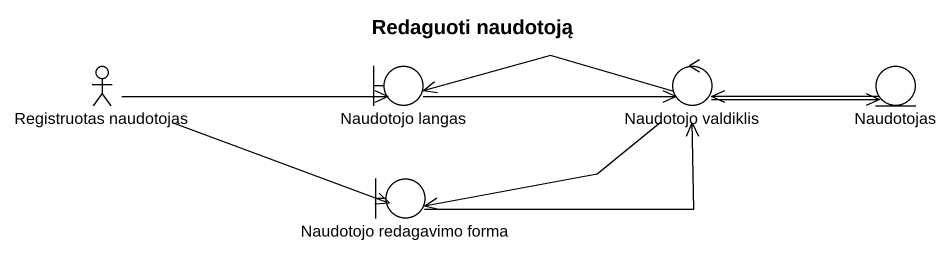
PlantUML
@startuml
title Redaguoti naudotoją
actor "Registruotas naudotojas" as Registruotas_naudotojas
boundary "Naudotojo langas" as Naudotojo_langas
control "Naudotojo valdiklis" as Naudotojo_valdiklis
entity Naudotojas
boundary "Naudotojo redagavimo forma" as Naudotojo_redagavimo_forma
Registruotas_naudotojas -right-> Naudotojo_langas
Registruotas_naudotojas -right-> Naudotojo_redagavimo_forma
Naudotojo_langas -right-> Naudotojo_valdiklis
Naudotojo_valdiklis -left-> Naudotojo_langas
Naudotojo_valdiklis -right-> Naudotojas
Naudotojo_valdiklis -left-> Naudotojo_redagavimo_forma
Naudotojas -left-> Naudotojo_valdiklis
Naudotojo_redagavimo_forma -right-> Naudotojo_valdiklis
@enduml
